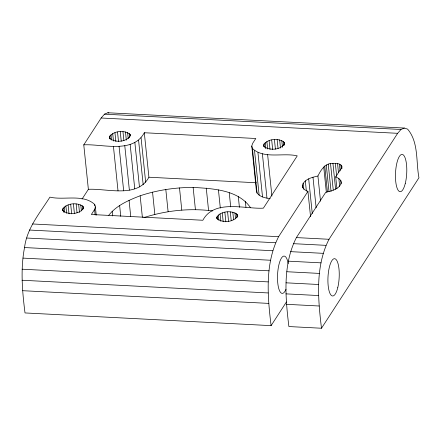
<?xml version="1.0" encoding="UTF-8"?>
<svg xmlns="http://www.w3.org/2000/svg" width="441" height="441" viewBox="0 0 441 441"><rect width="100%" height="100%" fill="white"/><g stroke="black" fill="none" stroke-linecap="round" stroke-linejoin="round"><path stroke-width="0.66" d="M286.418 301.975L271.094 325.64L25.01 312.939C22.276 291.275 20.363 269.17 24.542 247.55C26.901 228.184 39.861 213.025 49.91 197.133C63.807 200.506 83.123 193.665 94.71 204.459L95.383 206.923L96.232 215.131M271.094 325.64C267.538 296.214 264.727 263.999 278.607 236.679L307.934 191.394L304.792 189.806L302.868 187.805L302.305 185.551C304.196 179.018 312.134 177.381 317.917 175.992C320.949 169.862 325.193 162.988 332.933 163.319C335.921 163.28 339.631 163.236 341.681 165.777L341.918 166.83L341.521 167.927L335.706 176.907L336.902 188.483M82.043 199.095L88.371 189.327L83.773 144.852L101.16 118.006L104.484 114.169L107.869 112.758L404.353 128.061L407.633 129.141C418.862 142.388 415.874 161.847 418.95 177.778L321.495 328.242L288.883 326.555C285.327 297.135 282.516 264.92 296.396 237.594L325.723 192.315C331.505 190.92 339.443 189.283 341.334 182.756L340.772 180.496L338.848 178.5L335.706 176.907M321.495 328.242C317.939 298.816 315.133 266.601 329.008 239.281L397.644 133.314L400.968 129.478L404.353 128.061M83.773 144.852C102.091 143.727 132.857 154.107 144.306 132.741L255.802 138.496L252.566 143.496L251.772 146.081L252.445 148.545C264.032 159.333 283.348 152.492 297.245 155.871L263.382 208.152C245.064 209.277 214.298 198.897 202.849 220.257L91.353 214.502L94.589 209.503L95.383 206.923M62.545 209.392C66.282 202.954 77.875 202.006 83.338 206.763L83.603 207.954C79.865 214.392 68.278 215.34 62.815 210.589L62.545 209.392L62.688 210.754M109.379 137.09C113.117 130.652 124.704 129.704 130.167 134.455L130.437 135.646C126.699 142.09 115.112 143.033 109.649 138.281L109.379 137.09L109.517 138.452M216.718 217.352C220.456 210.914 232.043 209.966 237.506 214.717L237.776 215.914C234.039 222.352 222.451 223.3 216.989 218.543L216.718 217.352L216.856 218.714M263.553 145.05C267.29 138.606 278.877 137.664 284.34 142.415L284.61 143.606C280.873 150.05 269.28 150.993 263.817 146.241L263.553 145.05L263.69 146.412M88.371 189.327C106.683 188.202 137.454 198.582 148.904 177.221L144.306 132.741M108.745 215.28C116.556 205.357 128.678 200.22 140.15 195.782C157.205 190.082 175.171 187.453 193.13 187.408C212.832 188.605 238.283 189.784 250.51 207.694M143.755 217.634C165.849 210.528 189.564 207.948 212.617 210.925M104.484 114.169L400.968 129.478M101.16 118.006L397.644 133.314M148.904 177.221L256.293 182.761M32.524 223.973L278.607 236.679M296.396 237.594L329.008 239.281M29.431 230.042L275.515 242.743M293.304 243.664L325.921 245.345M26.73 238.03L272.808 250.736M290.597 251.651L323.214 253.338M24.542 247.55L270.625 260.251M288.414 261.171L321.026 262.853M22.987 258.112L269.071 270.818M286.859 271.733L319.477 273.42M22.144 269.197L268.227 281.898M286.016 282.819L318.628 284.5M22.05 280.244L268.134 292.945M285.922 293.866L318.534 295.547M22.712 290.696L268.795 303.402M286.584 304.318L319.196 306.004M251.772 146.081L256.37 190.556L257.042 193.02C260.14 197.006 265.465 198.119 270.234 198.588M107.869 112.758L108.96 113.117M341.681 165.777L341.962 168.501M340.827 164.84L341.251 168.925M339.416 164.085L340.116 170.893M340.772 180.496L341.125 183.903M337.541 163.556L338.451 172.409M338.848 178.5L339.691 186.67M335.331 163.297L336.665 176.229M332.933 163.319L335.607 189.189M330.518 163.628L333.264 190.176M328.247 164.195L331.064 191.422M326.274 164.984L329.019 191.532M324.736 165.943L327.409 191.813M323.733 167.007L326.334 192.199M317.917 175.992L320.519 201.179M312.978 177.166L316.142 207.799M308.678 178.842L312.267 213.56M307.934 191.394L310.541 216.586M305.315 180.898L306.374 191.107M303.143 183.191L303.777 189.316M302.305 185.551L302.515 187.59M284.34 142.415L284.621 145.139M283.376 141.352L283.795 145.436M281.771 140.492L282.477 147.3M279.649 139.896L280.493 148.066M277.141 139.599L278.056 148.452M274.429 139.626L275.416 149.157M271.689 139.973L272.676 149.505M269.115 140.618L270.03 149.466M266.882 141.511L267.654 149.003M267.593 154.339L271.91 196.08M265.135 142.603L265.769 148.727M263.999 143.81L264.352 147.211M262.378 153.727L266.976 198.207M257.93 152.498L262.527 196.978M254.545 150.734L259.143 195.209M252.445 148.545L257.042 193.02M245.323 201.212L245.946 207.276M238.305 196.559L239.419 207.342M237.506 214.717L237.721 216.763M236.541 213.659L236.966 217.744M234.937 212.799L235.571 218.923M232.815 212.198L233.587 219.69M229.237 192.739L230.704 206.895M230.312 211.906L231.222 220.754M227.595 211.928L228.581 221.459M224.86 212.275L225.842 221.806M222.286 212.92L223.201 221.773M218.438 189.884L220.318 208.08M220.048 213.819L220.825 221.305M218.301 214.905L218.868 220.351M217.165 216.112L217.518 219.513M206.261 188.087L208.56 210.324M193.13 187.408L195.429 209.646M179.493 187.877L181.786 210.114M165.805 189.465L168.104 211.708M152.542 192.133L154.841 214.37M141.07 137.741L145.668 182.221M138.579 140.238L143.176 184.713M134.858 142.476L139.45 186.951M140.15 195.782L142.377 217.347M130.167 134.455L130.31 135.817M129.202 133.397L129.621 137.482M130.15 144.312L134.748 188.787M127.598 132.537L128.232 138.661M125.476 131.936L126.319 140.106M124.77 145.629L129.367 190.104M122.967 131.644L123.882 140.492M129.053 200.286L130.723 216.459M120.255 131.666L121.242 141.197M119.07 146.329L123.662 190.81M117.521 132.013L118.502 141.544M114.947 132.658L115.862 141.506M112.709 133.557L113.48 141.043M119.632 205.495L120.746 216.277M113.425 146.379L118.017 190.859M110.961 134.643L111.523 140.089M109.826 135.85L110.178 139.251M112.201 211.233L112.687 215.952M94.71 204.459L94.854 205.826M94.589 209.503L95.157 214.976M83.338 206.763L83.547 208.802M82.368 205.699L82.792 209.784M80.769 204.839L81.403 210.969M78.641 204.244L79.485 212.413M76.139 203.946L77.054 212.794M73.426 203.974L74.408 213.505M70.687 204.321L71.674 213.852M68.112 204.96L69.028 213.813M65.874 205.859L66.652 213.35M64.132 206.945L64.695 212.391M62.997 208.152L63.416 212.237M285.983 289.307A18.671 5.595 -87 0 1 278.21 286.192A18.671 5.595 -87 0 1 280.476 259.887A18.671 5.595 -87 0 1 288.193 263.613M405.312 183.318A18.671 5.595 -87 0 0 402.33 154.427A18.671 5.595 -87 0 0 395.715 181.389A18.671 5.595 -87 0 0 405.312 183.318M337.767 287.604A18.671 5.595 -87 0 0 334.785 258.713A18.671 5.595 -87 0 0 328.17 285.674A18.671 5.595 -87 0 0 337.767 287.604"/></g></svg>
